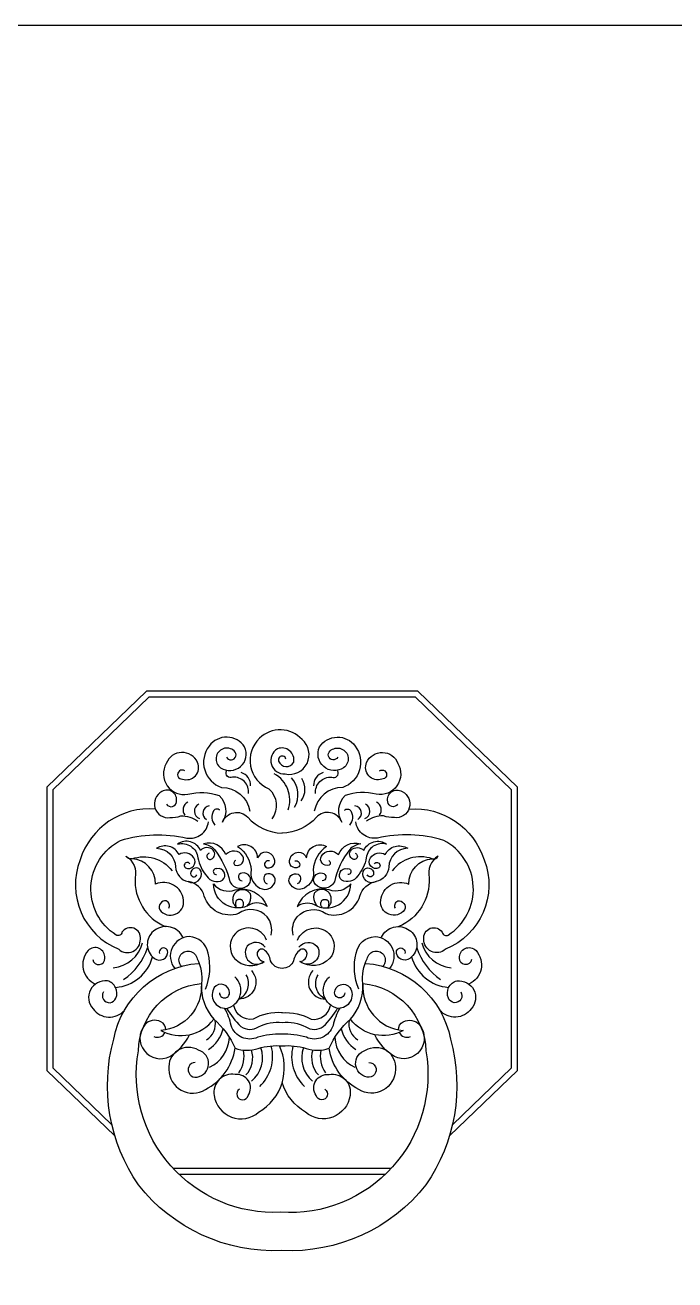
# Model space of a CAD drawing. Header units: millimetres. Extents: x -159346 to -157016, y -80163 to -78851.
# Drawn here: x -157560.9 to -157457.2, y -79051 to -78850.9 of the extents above; entities that cross this region are included whole.
import ezdxf

# ---------------------------------------------------------------- set-up
doc = ezdxf.new("R2010")
doc.units = ezdxf.units.MM
doc.header["$LTSCALE"] = 2
doc.header["$MEASUREMENT"] = 0
for name, color, linetype in [('3', 3, 'CONTINUOUS'), ('4', 4, 'CONTINUOUS'), ('7', 7, 'CONTINUOUS')]:
    doc.layers.add(name, color=color, linetype=linetype)
doc.layers.add('标注', color=7, linetype='CONTINUOUS', lineweight=25)

msp = doc.modelspace()

# ---------------------------------------------------------------- linework, layer by layer
at = {"layer": '3', "color": 0}
msp.add_line((-157537.31, -79033.19), (-157502.47, -79033.19), dxfattribs=at)
for points in [[(-157492.73, -79026.26), (-157483.32, -79017.2), (-157483.32, -78972.82), (-157498.64, -78958.07), (-157541.13, -78958.07), (-157556.45, -78972.82), (-157556.45, -79017.2), (-157547.04, -79026.26)], [(-157527.19, -78991.62), (-157527.29, -78991.5), (-157527.37, -78991.39), (-157527.44, -78991.29), (-157527.5, -78991.2), (-157527.55, -78991.11), (-157527.59, -78991.03), (-157527.63, -78990.95), (-157527.66, -78990.87), (-157527.68, -78990.79), (-157527.7, -78990.72), (-157527.71, -78990.65), (-157527.72, -78990.58), (-157527.72, -78990.51), (-157527.73, -78990.45), (-157527.73, -78990.39), (-157527.73, -78990.33), (-157527.72, -78990.27), (-157527.72, -78990.22), (-157527.72, -78990.17), (-157527.72, -78990.12), (-157527.71, -78990.06), (-157527.7, -78990.01), (-157527.69, -78989.96), (-157527.68, -78989.9), (-157527.66, -78989.85), (-157527.65, -78989.79), (-157527.63, -78989.73), (-157527.6, -78989.67), (-157527.58, -78989.6), (-157527.55, -78989.54), (-157527.52, -78989.48), (-157527.49, -78989.43), (-157527.45, -78989.37), (-157527.42, -78989.32), (-157527.38, -78989.27), (-157527.34, -78989.22), (-157527.29, -78989.17), (-157527.25, -78989.13), (-157527.2, -78989.09), (-157527.15, -78989.05), (-157527.09, -78989.01), (-157527.04, -78988.97), (-157526.98, -78988.93), (-157526.92, -78988.9), (-157526.86, -78988.87), (-157526.8, -78988.84), (-157526.74, -78988.81), (-157526.68, -78988.79), (-157526.63, -78988.77), (-157526.57, -78988.76), (-157526.52, -78988.74), (-157526.47, -78988.73), (-157526.42, -78988.73), (-157526.36, -78988.72), (-157526.31, -78988.72), (-157526.25, -78988.72), (-157526.2, -78988.72), (-157526.14, -78988.72), (-157526.07, -78988.72), (-157526.01, -78988.73), (-157525.94, -78988.74), (-157525.87, -78988.76), (-157525.79, -78988.78), (-157525.71, -78988.81), (-157525.63, -78988.85), (-157525.54, -78988.89), (-157525.45, -78988.95), (-157525.36, -78989), (-157525.28, -78989.07), (-157525.2, -78989.14), (-157525.13, -78989.21), (-157525.07, -78989.29), (-157525.01, -78989.38), (-157524.97, -78989.48), (-157524.94, -78989.58), (-157524.92, -78989.68), (-157524.91, -78989.8), (-157524.91, -78989.92), (-157524.92, -78990.05), (-157524.93, -78990.19), (-157524.96, -78990.34), (-157524.99, -78990.49), (-157525.04, -78990.65), (-157525.1, -78990.81), (-157525.18, -78990.96), (-157525.27, -78991.11), (-157525.39, -78991.25), (-157525.52, -78991.38)], [(-157512.58, -78991.62), (-157512.49, -78991.5), (-157512.41, -78991.39), (-157512.34, -78991.29), (-157512.27, -78991.2), (-157512.22, -78991.11), (-157512.18, -78991.03), (-157512.14, -78990.95), (-157512.11, -78990.87), (-157512.09, -78990.79), (-157512.07, -78990.72), (-157512.06, -78990.65), (-157512.05, -78990.58), (-157512.05, -78990.51), (-157512.05, -78990.45), (-157512.05, -78990.39), (-157512.05, -78990.33), (-157512.05, -78990.27), (-157512.05, -78990.22), (-157512.05, -78990.17), (-157512.06, -78990.12), (-157512.06, -78990.06), (-157512.07, -78990.01), (-157512.08, -78989.96), (-157512.09, -78989.9), (-157512.11, -78989.85), (-157512.13, -78989.79), (-157512.15, -78989.73), (-157512.17, -78989.67), (-157512.2, -78989.6), (-157512.22, -78989.54), (-157512.25, -78989.48), (-157512.29, -78989.43), (-157512.32, -78989.37), (-157512.36, -78989.32), (-157512.4, -78989.27), (-157512.44, -78989.22), (-157512.48, -78989.17), (-157512.53, -78989.13), (-157512.57, -78989.09), (-157512.63, -78989.05), (-157512.68, -78989.01), (-157512.74, -78988.97), (-157512.8, -78988.93), (-157512.85, -78988.9), (-157512.91, -78988.87), (-157512.97, -78988.84), (-157513.03, -78988.81), (-157513.09, -78988.79), (-157513.14, -78988.77), (-157513.2, -78988.76), (-157513.25, -78988.74), (-157513.3, -78988.73), (-157513.36, -78988.73), (-157513.41, -78988.72), (-157513.46, -78988.72), (-157513.52, -78988.72), (-157513.58, -78988.72), (-157513.64, -78988.72), (-157513.7, -78988.72), (-157513.76, -78988.73), (-157513.83, -78988.74), (-157513.9, -78988.76), (-157513.98, -78988.78), (-157514.06, -78988.81), (-157514.15, -78988.85), (-157514.23, -78988.89), (-157514.32, -78988.95), (-157514.41, -78989), (-157514.49, -78989.07), (-157514.57, -78989.14), (-157514.64, -78989.21), (-157514.71, -78989.29), (-157514.76, -78989.38), (-157514.8, -78989.48), (-157514.83, -78989.58), (-157514.85, -78989.68), (-157514.86, -78989.8), (-157514.86, -78989.92), (-157514.86, -78990.05), (-157514.84, -78990.19), (-157514.81, -78990.34), (-157514.78, -78990.49), (-157514.73, -78990.65), (-157514.67, -78990.81), (-157514.59, -78990.96), (-157514.5, -78991.11), (-157514.39, -78991.25), (-157514.25, -78991.38)], [(-157526.28, -78991.57), (-157526.18, -78991.45), (-157526.11, -78991.33), (-157526.07, -78991.21), (-157526.05, -78991.08), (-157526.05, -78990.96), (-157526.07, -78990.84), (-157526.1, -78990.73), (-157526.14, -78990.64), (-157526.18, -78990.56), (-157526.22, -78990.5), (-157526.27, -78990.45), (-157526.32, -78990.41), (-157526.37, -78990.38), (-157526.42, -78990.36), (-157526.47, -78990.34), (-157526.53, -78990.33), (-157526.59, -78990.33), (-157526.64, -78990.32), (-157526.7, -78990.32), (-157526.76, -78990.32), (-157526.81, -78990.33), (-157526.87, -78990.34), (-157526.92, -78990.35), (-157526.96, -78990.36), (-157527.01, -78990.37), (-157527.05, -78990.39), (-157527.08, -78990.41), (-157527.11, -78990.43), (-157527.14, -78990.45), (-157527.17, -78990.47), (-157527.19, -78990.5), (-157527.21, -78990.54), (-157527.23, -78990.57), (-157527.25, -78990.61), (-157527.27, -78990.65), (-157527.28, -78990.7), (-157527.29, -78990.75), (-157527.3, -78990.81), (-157527.31, -78990.88), (-157527.31, -78990.95), (-157527.31, -78991.03), (-157527.31, -78991.12), (-157527.3, -78991.21), (-157527.29, -78991.3), (-157527.27, -78991.39), (-157527.25, -78991.48), (-157527.23, -78991.56), (-157527.19, -78991.64)], [(-157513.5, -78991.57), (-157513.6, -78991.45), (-157513.66, -78991.33), (-157513.7, -78991.21), (-157513.72, -78991.08), (-157513.72, -78990.96), (-157513.7, -78990.84), (-157513.67, -78990.73), (-157513.63, -78990.64), (-157513.59, -78990.56), (-157513.55, -78990.5), (-157513.5, -78990.45), (-157513.45, -78990.41), (-157513.4, -78990.38), (-157513.35, -78990.36), (-157513.3, -78990.34), (-157513.24, -78990.33), (-157513.19, -78990.33), (-157513.13, -78990.32), (-157513.07, -78990.32), (-157513.01, -78990.32), (-157512.96, -78990.33), (-157512.9, -78990.34), (-157512.85, -78990.35), (-157512.81, -78990.36), (-157512.76, -78990.37), (-157512.73, -78990.39), (-157512.69, -78990.41), (-157512.66, -78990.43), (-157512.63, -78990.45), (-157512.6, -78990.47), (-157512.58, -78990.5), (-157512.56, -78990.54), (-157512.54, -78990.57), (-157512.52, -78990.61), (-157512.51, -78990.65), (-157512.49, -78990.7), (-157512.48, -78990.75), (-157512.47, -78990.81), (-157512.47, -78990.88), (-157512.46, -78990.95), (-157512.46, -78991.03), (-157512.47, -78991.12), (-157512.47, -78991.21), (-157512.48, -78991.3), (-157512.5, -78991.39), (-157512.52, -78991.48), (-157512.55, -78991.56), (-157512.58, -78991.64)]]:
    msp.add_lwpolyline(points, dxfattribs=at)
for points in [[(-157519.28, -78967.95, 1.091089), (-157520.44, -78968.26, 0.649404), (-157518.04, -78968.45, 0.596366), (-157520.63, -78966.3, 0.786414), (-157519.41, -78970.31, 0.782662), (-157516.71, -78964.83, 0.432344), (-157523.48, -78964.63, 0.546328), (-157522, -78972.66, -0.383258), (-157521.51, -78977.46)], [(-157528.75, -78967.64, 1.235682), (-157527.54, -78966.64, 1.070079), (-157529.69, -78969.32, 0.764035), (-157525.87, -78966.01, 0.527358), (-157531.53, -78965.86, 0.513952), (-157529.54, -78972.46, -0.36094), (-157525.03, -78976.23)], [(-157511.02, -78967.64, -1.235682), (-157512.23, -78966.64, -1.070079), (-157510.08, -78969.32, -0.764035), (-157513.91, -78966.01, -0.527358), (-157508.24, -78965.86, -0.513952), (-157510.23, -78972.46, 0.36094), (-157514.75, -78976.23)], [(-157535.42, -78969.81, 1.39953), (-157535.79, -78971.13, 0.652189), (-157533.37, -78968.49, 0.67452), (-157538.36, -78968.63, 0.638043), (-157534.91, -78973.55, -0.153642), (-157529.92, -78973.77, -0.358736), (-157529.4, -78978.02, -0.558721), (-157525.37, -78977.21, 0.202173), (-157519.87, -78979.78)], [(-157504.35, -78969.81, -1.39953), (-157503.98, -78971.13, -0.652189), (-157506.41, -78968.49, -0.67452), (-157501.42, -78968.63, -0.638043), (-157504.87, -78973.55, 0.153642), (-157509.85, -78973.77, 0.358736), (-157510.37, -78978.02, 0.558721), (-157514.4, -78977.21, -0.202173), (-157519.91, -78979.78)], [(-157525.24, -78973.45, 0.478176), (-157527.81, -78970.83, -0.711737), (-157528.75, -78969.84)], [(-157514.54, -78973.45, -0.478176), (-157511.97, -78970.83, 0.711737), (-157511.02, -78969.84)], [(-157538.32, -78975.12, 0.735059), (-157536.74, -78974.74, 0.661646), (-157539.05, -78973.13, 0.842007), (-157537.79, -78977.28, 0.0969), (-157536.06, -78976.99, -0.175044), (-157533.34, -78977.84)], [(-157501.46, -78975.12, -0.735059), (-157503.04, -78974.74, -0.661646), (-157500.73, -78973.13, -0.842007), (-157501.98, -78977.28, -0.0969), (-157503.71, -78976.99, 0.175044), (-157506.43, -78977.84)], [(-157540.1, -78975.91, 0.347772), (-157552.1, -78983.98, 0.410061), (-157545.94, -78998.27, 0.66328), (-157542.49, -78996.66, 0.805111), (-157545.43, -78995.56, -0.534882), (-157546.38, -78996, -0.577111), (-157545.65, -78980.9, -0.130918), (-157535.08, -78980.54, 0.419633), (-157531.63, -78977.97)], [(-157529.83, -78976.11, 0.474281), (-157530.83, -78976.17, 0.310306), (-157530.62, -78978.48)], [(-157509.94, -78976.11, -0.474281), (-157508.94, -78976.17, -0.310306), (-157509.15, -78978.48)], [(-157499.67, -78975.91, -0.347772), (-157487.67, -78983.98, -0.410061), (-157493.83, -78998.27, -0.66328), (-157497.28, -78996.66, -0.805111), (-157494.34, -78995.56, 0.534882), (-157493.39, -78996, 0.577111), (-157494.12, -78980.9, 0.130918), (-157504.69, -78980.54, -0.419633), (-157508.14, -78977.97)], [(-157534.59, -78984.63, 1.147193), (-157535.32, -78985.3, 0.772314), (-157533.98, -78983.68, 0.424807), (-157536.33, -78983.18, 0.450881), (-157539.91, -78982.17, -0.402286), (-157536.89, -78985.14, 0.333385), (-157534.87, -78987.48, 0.670403), (-157532.8, -78985.86, 0.852166), (-157534.48, -78986.2, 0.765659), (-157533.47, -78986.42)], [(-157531.52, -78982.95, 1.065771), (-157531.18, -78983.91, 0.522161), (-157530.9, -78982.45, 0.415971), (-157532.91, -78982.51, 0.476961), (-157536.55, -78981.5, -0.45688), (-157533.31, -78983.68, 0.141306), (-157531.91, -78986.59, 0.392748), (-157529.39, -78987.26, 0.780968), (-157530.28, -78985.42, 1.158095), (-157530.34, -78986.37)], [(-157527.32, -78984.13, 0.61859), (-157527.37, -78984.86, 0.669447), (-157526.14, -78983.4, 0.485078), (-157528.88, -78983.18, 0.395738), (-157532.41, -78981.45, -0.168446), (-157530.68, -78982.34, -0.109667), (-157528.21, -78987.54, 0.514926), (-157525.19, -78987.93, 0.754784), (-157526.31, -78986.14, 0.958786), (-157526.25, -78987.37)], [(-157521.89, -78984.19, 0.764271), (-157522.56, -78985.14, 0.756982), (-157521.16, -78983.79, 0.724597), (-157523.79, -78983.68, 0.567084), (-157526.98, -78981.89, -0.247588), (-157524.85, -78985.64, 0.298824), (-157523.79, -78988.27, 0.518246), (-157521.05, -78987.65, 0.683825), (-157522.45, -78986.31, 0.594634), (-157522.28, -78987.82)], [(-157517.88, -78984.19, -0.764271), (-157517.21, -78985.14, -0.756982), (-157518.61, -78983.79, -0.724597), (-157515.98, -78983.68, -0.567084), (-157512.79, -78981.89, 0.247588), (-157514.92, -78985.64, -0.298824), (-157515.98, -78988.27, -0.518246), (-157518.72, -78987.65, -0.683825), (-157517.33, -78986.31, -0.594634), (-157517.49, -78987.82)], [(-157512.46, -78984.13, -0.61859), (-157512.4, -78984.86, -0.669447), (-157513.63, -78983.4, -0.485078), (-157510.89, -78983.18, -0.395738), (-157507.36, -78981.45, 0.168446), (-157509.1, -78982.34, 0.109667), (-157511.56, -78987.54, -0.514926), (-157514.58, -78987.93, -0.754784), (-157513.46, -78986.14, -0.958786), (-157513.52, -78987.37)], [(-157508.26, -78982.95, -1.065771), (-157508.59, -78983.91, -0.522161), (-157508.87, -78982.45, -0.415971), (-157506.86, -78982.51, -0.476961), (-157503.22, -78981.5, 0.45688), (-157506.47, -78983.68, -0.141306), (-157507.87, -78986.59, -0.392748), (-157510.38, -78987.26, -0.780968), (-157509.49, -78985.42, -1.158095), (-157509.43, -78986.37)], [(-157505.18, -78984.63, -1.147193), (-157504.45, -78985.3, -0.772314), (-157505.79, -78983.68, -0.424807), (-157503.44, -78983.18, -0.450881), (-157499.86, -78982.17, 0.402286), (-157502.88, -78985.14, -0.333385), (-157504.9, -78987.48, -0.670403), (-157506.97, -78985.86, -0.852166), (-157505.29, -78986.2, -0.765659), (-157506.3, -78986.42)], [(-157543.83, -78983.85, -0.312199), (-157544.79, -78983.41, -0.32059), (-157543.33, -78986.87, 0.314699), (-157538.52, -78994.64, 0.314699)], [(-157537.96, -78991.74, 0.428917), (-157538.35, -78990.56, 0.598143), (-157539.41, -78991.96, 0.782015), (-157535.61, -78990.45, 0.507571), (-157540.08, -78987.88, 0.409848), (-157543.83, -78983.85, -0.329185), (-157537.45, -78985.75)], [(-157501.82, -78991.74, -0.428917), (-157501.42, -78990.56, -0.598143), (-157500.36, -78991.96, -0.782015), (-157504.17, -78990.45, -0.507571), (-157499.69, -78987.88, -0.409848), (-157495.94, -78983.85, 0.329185), (-157502.32, -78985.75)], [(-157495.94, -78983.85, 0.312199), (-157494.99, -78983.41, 0.32059), (-157496.44, -78986.87, -0.314699), (-157501.26, -78994.64, -0.314699)], [(-157521.66, -78996, 0.240098), (-157522.28, -78993.09, 0.385531), (-157526.87, -78992.59, -0.42224), (-157532.3, -78989.79, 0.303313), (-157534.87, -78987.48)], [(-157518.11, -78996, -0.240098), (-157517.49, -78993.09, -0.385531), (-157512.9, -78992.59, 0.42224), (-157507.47, -78989.79, -0.303313), (-157504.9, -78987.48)], [(-157535.71, -78996.36, 0.471445), (-157540.18, -78995.22, 0.48033), (-157540.54, -78999.47, 0.641694), (-157538.15, -78998.95, 1.375221), (-157539.45, -78998.95, 1.375221)], [(-157522.36, -78996.81, 0.540834), (-157527.34, -78995.76, 0.389285), (-157527.46, -78999.76, 0.361128), (-157522.74, -79000.23)], [(-157517.42, -78996.81, -0.540834), (-157512.44, -78995.76, -0.389285), (-157512.31, -78999.76, -0.361128), (-157517.04, -79000.23)], [(-157504.06, -78996.36, -0.471445), (-157499.6, -78995.22, -0.48033), (-157499.23, -78999.47, -0.641694), (-157501.62, -78998.95, -1.375221), (-157500.32, -78998.95, -1.375221)], [(-157550.09, -78999.89, 0.975653), (-157548.17, -78999.68, 0.714612), (-157550.82, -78998.49, 0.510073), (-157549.68, -79003.83)], [(-157532.11, -79004.65, 0.159777), (-157531.69, -78998.9, 0.354509), (-157534.7, -78996.25, 0.624982), (-157537.01, -79001.32)], [(-157522.57, -78997.95, 0.468785), (-157525.44, -78997.78, 0.873237), (-157522.74, -79000.23, 0.873237)], [(-157517.21, -78997.95, -0.468785), (-157514.33, -78997.78, -0.873237), (-157517.04, -79000.23, -0.873237)], [(-157507.66, -79004.65, -0.159777), (-157508.08, -78998.9, -0.354509), (-157505.07, -78996.25, -0.624982), (-157502.76, -79001.32)], [(-157489.68, -78999.89, -0.975653), (-157491.6, -78999.68, -0.714612), (-157488.96, -78998.49, -0.510073), (-157490.09, -79003.83)], [(-157535.94, -79000.99, -1.360016), (-157533.46, -78999.78, -0.159617), (-157532.77, -79003.72, 0.197563), (-157530.79, -79009.42, -0.109117), (-157527.38, -79014.04, 0.178545), (-157523.7, -79014.07, -0.091945), (-157519.86, -79013.67, -0.092374), (-157516.07, -79014.07, 0.178545), (-157512.4, -79014.04, -0.109117), (-157508.98, -79009.42, 0.197563), (-157507, -79003.72, -0.159617), (-157506.31, -78999.78, -1.360016), (-157503.83, -79000.99)], [(-157517.04, -79000.23, 0.368364), (-157515.9, -78998.96, 0.543559), (-157516.99, -78998.33, 0.195506), (-157518.05, -79000.1, -0.314308), (-157519.89, -79001.32, -0.314308), (-157521.72, -79000.1, 0.195506), (-157522.78, -78998.33, 0.543559), (-157523.88, -78998.96, 0.368364), (-157522.74, -79000.23)], [(-157524.79, -79001.67, -0.658407), (-157526.81, -79006.22, 0.445441), (-157525.62, -79002.35, 0.445441)], [(-157514.98, -79001.67, 0.658407), (-157512.96, -79006.22, -0.445441), (-157514.15, -79002.35, -0.445441)], [(-157548.38, -79005.07, 1.122368), (-157546.4, -79006.06, 0.459644), (-157547.75, -79003.31, 0.695949), (-157550.04, -79007.77, 0.476122), (-157545.04, -79008.01)], [(-157532.77, -79003.72, -0.409438), (-157539.22, -79011.23, 0.372556), (-157530.79, -79009.42, 0.372556)], [(-157529.88, -79005.2, 1.031735), (-157528.27, -79005.2, 0.714388), (-157530.71, -79004.37, 0.595339), (-157528.84, -79007.69, 0.625778), (-157527.44, -79002.66, 0.625778)], [(-157509.9, -79005.2, -1.031735), (-157511.51, -79005.2, -0.714388), (-157509.07, -79004.37, -0.595339), (-157510.93, -79007.69, -0.625778), (-157512.34, -79002.66, -0.625778)], [(-157507, -79003.72, 0.409438), (-157500.56, -79011.23, -0.372556), (-157508.98, -79009.42, -0.372556)], [(-157491.39, -79005.07, -1.122368), (-157493.37, -79006.06, -0.459644), (-157492.02, -79003.31, -0.695949), (-157489.73, -79007.77, -0.476122), (-157494.73, -79008.01)], [(-157510.7, -79007.68, 0.079268), (-157511.77, -79010.44, -0.442813), (-157516.02, -79012.31, 0.081784), (-157520.01, -79011.81, 0.082323), (-157523.75, -79012.31, -0.442813), (-157528.01, -79010.44, 0.079268), (-157529.07, -79007.68)], [(-157528.74, -79007.67, 0.072088), (-157526.45, -79010.58, 0.315353), (-157523.64, -79010.63, -0.158269), (-157519.89, -79009.96, -0.158269), (-157516.13, -79010.63, 0.315353), (-157513.32, -79010.58, 0.072088), (-157511.03, -79007.67)], [(-157519.85, -79008.4, 0.15748), (-157524.53, -79009.44, -0.398991), (-157527.59, -79007.21)], [(-157519.92, -79008.4, -0.15748), (-157515.25, -79009.44, 0.398991), (-157512.18, -79007.21)], [(-157538.46, -79011.12, 0.318036), (-157539.22, -79009.83, 0.359718), (-157541.78, -79010.33, 0.820228), (-157537.81, -79015.37, 0.146185), (-157534.67, -79011.9)], [(-157501.32, -79011.12, -0.318036), (-157500.56, -79009.83, -0.359718), (-157497.99, -79010.33, -0.820228), (-157501.96, -79015.37, -0.146185), (-157505.11, -79011.9)], [(-157533.73, -79016.31, 1.088344), (-157533.46, -79018.65, 0.80098), (-157533.2, -79014.37, 0.627506), (-157537.94, -79017.44, 0.58365), (-157532.13, -79020.65, 0.239342), (-157527.38, -79014.04, 0.239342)], [(-157526.71, -79020.58, 1.434495), (-157525.3, -79021.59, 0.646762), (-157527.38, -79018.25, 0.522596), (-157530.72, -79021.59, 0.591355), (-157523.63, -79024.26, 0.389617), (-157520.32, -79013.64)], [(-157506.04, -79016.31, -1.088344), (-157506.31, -79018.65, -0.80098), (-157506.58, -79014.37, -0.627506), (-157501.83, -79017.44, -0.58365), (-157507.65, -79020.65, -0.239342), (-157512.4, -79014.04, -0.239342)], [(-157513.06, -79020.58, -1.434495), (-157514.47, -79021.59, -0.646762), (-157512.4, -79018.25, -0.522596), (-157509.05, -79021.59, -0.591355), (-157516.14, -79024.26, -0.190468), (-157519.89, -79019.52, -0.190468)]]:
    msp.add_lwpolyline(points, format="xyb", dxfattribs=at)
for points in [[(-157527.37, -78988.79, -0.384575), (-157522.28, -78991.47, 0.30439), (-157524.97, -78991.13, -0.578705), (-157530.84, -78987.84, 0.325439)], [(-157512.4, -78988.79, 0.384575), (-157517.49, -78991.47, -0.30439), (-157514.8, -78991.13, 0.578705), (-157508.93, -78987.84, -0.325439)]]:
    msp.add_lwpolyline(points, format="xyb", close=True, dxfattribs=at)
for centre, radius, start, end in [((-157526.98, -78972.09), 2.06, 356.9774, 74.962), ((-157512.8, -78972.09), 2.06, 105.038, 183.0226), ((-157523.4, -78974.47), 4.74, 340.4793, 61.6347), ((-157521.33, -78973.6), 3.98, 329.5176, 42.3435), ((-157519.44, -78972.74), 3.2, 324.4549, 32.7135), ((-157534.33, -78976.05), 1.36, 115.7596, 218.8164), ((-157532.63, -78976.25), 1.25, 115.4921, 250.3109), ((-157531.38, -78976.56), 1.15, 95.838, 239.4127), ((-157508.39, -78976.56), 1.15, 300.5873, 84.162), ((-157507.14, -78976.25), 1.25, 289.6891, 64.5079), ((-157505.44, -78976.05), 1.36, 321.1836, 64.2404), ((-157547.37, -78995.86), 5.4, 275.8621, 345.1783), ((-157550.48, -78995.18), 9.54, 303.8857, 342.6941), ((-157489.29, -78995.18), 9.54, 197.3059, 236.1143), ((-157492.4, -78995.86), 5.4, 194.8217, 264.1379), ((-157546.97, -78997.7), 6.67, 274.869, 344.5853), ((-157492.8, -78997.7), 6.67, 195.4147, 265.131), ((-157533.54, -79010.17), 3.02, 301.9362, 10.5278), ((-157506.23, -79010.17), 3.02, 169.4722, 238.0638), ((-157539.75, -79011.01), 1.3, 242.5535, 335.9139), ((-157534.61, -79009.68), 5.46, 303.0291, 346.648), ((-157505.16, -79009.68), 5.46, 193.352, 236.9709), ((-157500.02, -79011.01), 1.3, 204.0861, 297.4465), ((-157533.97, -79011.97), 5.7, 296.1927, 356.1827), ((-157527.87, -79015.55), 4.87, 309.7802, 19.3419), ((-157528.02, -79015.35), 6.62, 313.462, 14.5213), ((-157511.75, -79015.35), 6.62, 165.4787, 226.538), ((-157511.9, -79015.55), 4.87, 160.6581, 230.2198), ((-157505.8, -79011.97), 5.7, 183.8173, 243.8073), ((-157530.49, -79015.35), 4.53, 325.0396, 12.772), ((-157528.6, -79015.56), 4.02, 316.7338, 17.7528), ((-157511.17, -79015.56), 4.02, 162.2472, 223.2662), ((-157509.28, -79015.35), 4.53, 167.228, 214.9604)]:
    msp.add_arc(centre, radius, start, end, dxfattribs=at)
at = {"layer": '4', "color": 0}
msp.add_line((-157536.37, -79034.14), (-157503.4, -79034.14), dxfattribs=at)
msp.add_lwpolyline([(-157493.2, -79028.03), (-157482.37, -79017.6), (-157482.37, -78972.41), (-157498.26, -78957.12), (-157541.51, -78957.12), (-157557.4, -78972.41), (-157557.4, -79017.6), (-157546.57, -79028.03)], dxfattribs=at)
msp.add_lwpolyline([(-157506.56, -79000.52, -0.337413), (-157493.03, -79012.59, -0.221684), (-157496.96, -79035.85, -0.24221), (-157519.97, -79046.32, -0.240975), (-157542.81, -79035.85, -0.221684), (-157546.74, -79012.59, -0.337413), (-157533.21, -79000.52)], format="xyb", dxfattribs=at)
at = {"layer": '7', "color": 0}
msp.add_lwpolyline([(-157507, -79003.72, -0.379046), (-157496.96, -79014.48, -0.486275), (-157520.11, -79040.21, -0.481052), (-157542.81, -79014.48, -0.379046), (-157532.77, -79003.72)], format="xyb", dxfattribs=at)
at = {"layer": '标注', "color": 7}
msp.add_lwpolyline([(-159345.69, -78850.9), (-157016.31, -78850.9), (-157016.31, -80163.25), (-159345.69, -80163.25)], close=True, dxfattribs=at)

doc.saveas('drawing.dxf')
